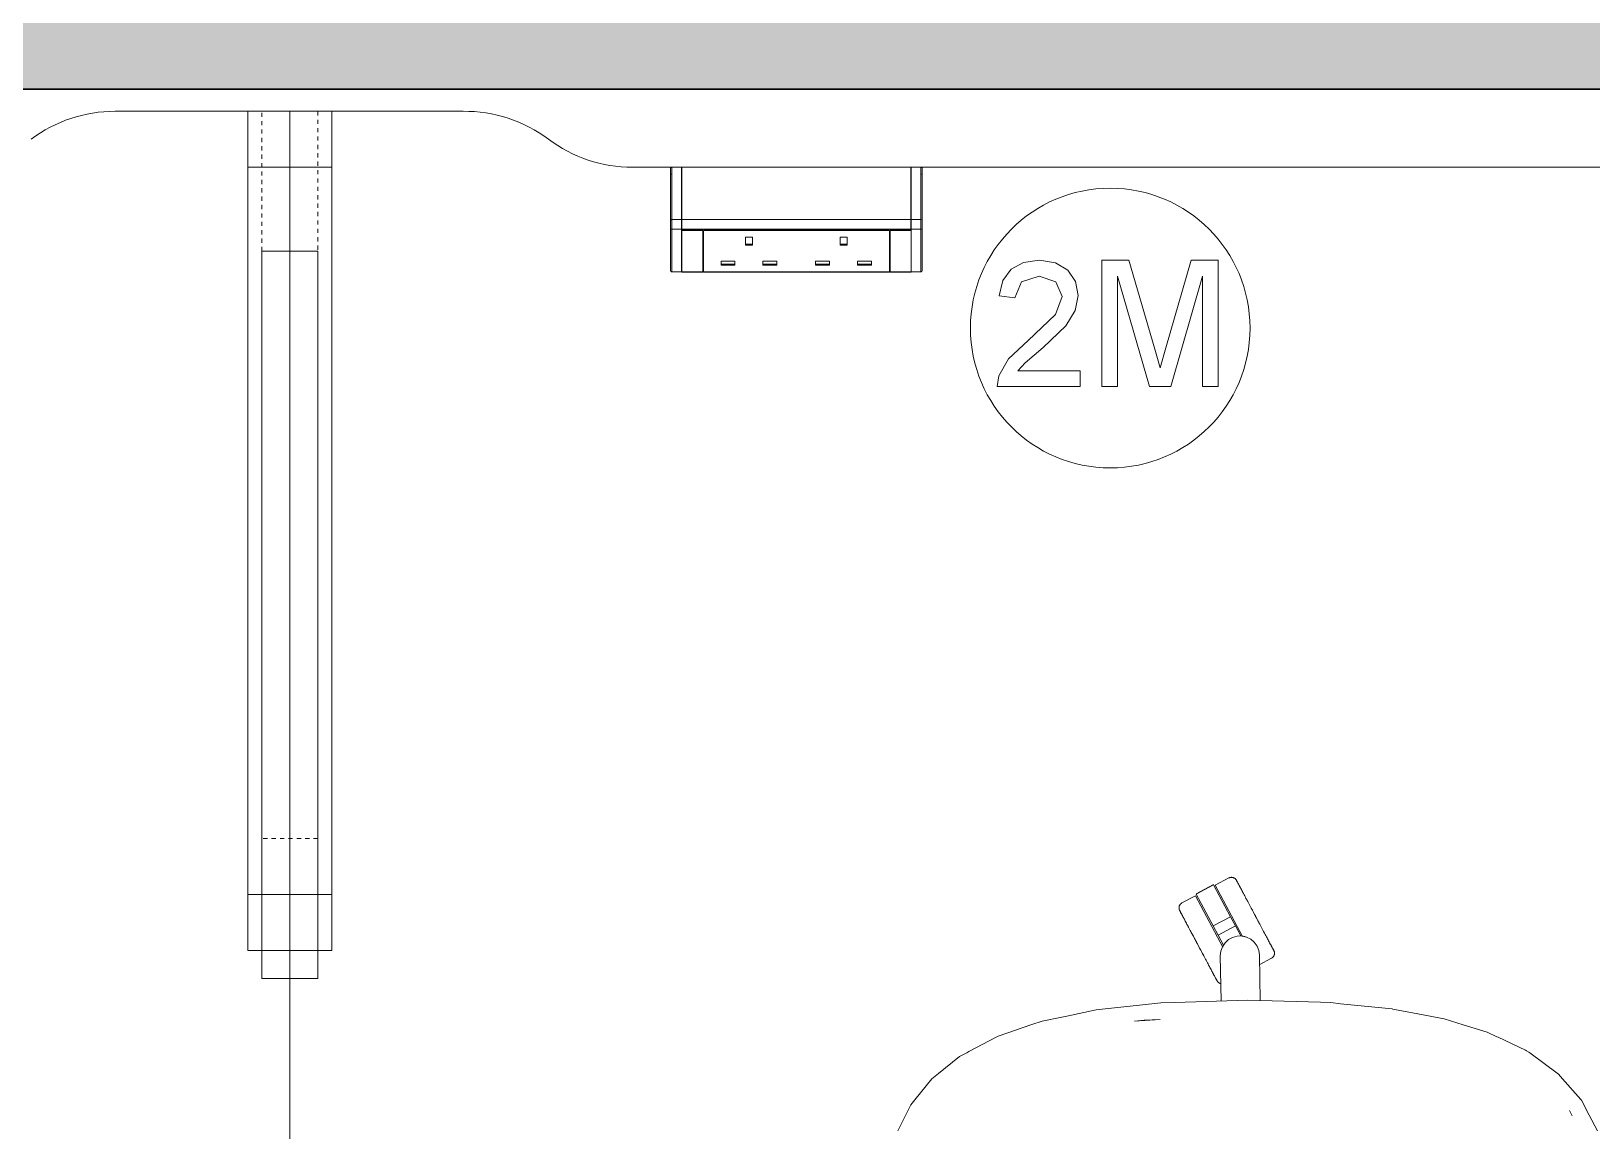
# Model space of a CAD drawing. Header units: millimetres. Extents: x 155927 to 295199, y -4084 to 97293.
# Drawn here: x 165061 to 166177, y 23488 to 24274 of the extents above; entities that cross this region are included whole.
import ezdxf

# ---------------------------------------------------------------- set-up
doc = ezdxf.new("R2010")
doc.units = ezdxf.units.MM
doc.header["$MEASUREMENT"] = 0
doc.linetypes.add('Dash', pattern=[6, 3, -3])
for name, color, linetype, lineweight in [('A-WALL-PATT', 7, 'CONTINUOUS', 9), ('G-IMPT', 8, 'CONTINUOUS', 9), ('I-FURN', 8, 'CONTINUOUS', 9), ('I-FURN-HDLN', 8, 'Dash', 9), ('I-WALL', 7, 'CONTINUOUS', 9)]:
    doc.layers.add(name, color=color, linetype=linetype, lineweight=lineweight)

msp = doc.modelspace()

# ---------------------------------------------------------------- hatches: boundary and pattern name
at = {"layer": 'A-WALL-PATT'}
msp.add_hatch(color=256, dxfattribs=at).paths.add_polyline_path([(169500.8, 24232.6), (169500.8, 24334.6), (163796.8, 24334.6), (163796.8, 24232.6), (169143.3, 24232.6)], flags=0)

# ---------------------------------------------------------------- linework, layer by layer
at = {"layer": 'G-IMPT'}
for p, q in [((165822.4, 23574.3), (165826.8, 23574.8)), ((165864.3, 23578.9), (165826.8, 23574.8)), ((165864.3, 23578.9), (165868.6, 23579.4)), ((165878.6, 23579.7), (165868.6, 23579.4)), ((165878.6, 23579.7), (165930.8, 23581.4)), ((165930.8, 23581.4), (165982.9, 23579.8)), ((165982.9, 23579.8), (165990.2, 23579.6)), ((165997.2, 23578.8), (165990.2, 23579.6)), ((166034.2, 23575), (165997.2, 23578.8)), ((166034.2, 23575), (166034.7, 23574.9)), ((166060.1, 23570.1), (166034.7, 23574.9)), ((165776.5, 23563.8), (165752.4, 23555.6)), ((165776.5, 23563.8), (165783.9, 23566.3)), ((165797.8, 23569.2), (165783.9, 23566.3)), ((165801.5, 23569.9), (165797.8, 23569.2)), ((165801.5, 23569.9), (165822.4, 23574.3)), ((165868.1, 23567.5), (165849.8, 23566.3)), ((165849.8, 23566.3), (165856.8, 23566.9)), ((165868.1, 23567.5), (165856.8, 23566.9)), ((166060.1, 23570.1), (166063.7, 23569.4)), ((166071.3, 23567.9), (166063.7, 23569.4)), ((166084.9, 23563.7), (166071.3, 23567.9)), ((166102.2, 23558.4), (166084.9, 23563.7)), ((165731.3, 23544.5), (165750.8, 23554.8)), ((165750.8, 23554.8), (165752.4, 23555.6)), ((166102.2, 23558.4), (166109, 23555.2)), ((166109.9, 23554.8), (166109, 23555.2)), ((166129.5, 23545.5), (166109.9, 23554.8)), ((165724.7, 23541), (165709.6, 23528.8)), ((165724.7, 23541), (165729.9, 23543.7)), ((165731.3, 23544.5), (165729.9, 23543.7)), ((166129.5, 23545.5), (166130.3, 23545.1)), ((166131.8, 23544.1), (166130.3, 23545.1)), ((166132.6, 23543.7), (166131.8, 23544.1)), ((166132.6, 23543.7), (166152.1, 23529.1)), ((165692.8, 23510.1), (165705, 23525.1)), ((165705, 23525.1), (165709.6, 23528.8)), ((166152.1, 23529.1), (166153.1, 23528.4)), ((166155.9, 23525.1), (166153.1, 23528.4)), ((166155.9, 23525.1), (166169, 23510.3)), ((165692.8, 23510.1), (165689.8, 23506.5)), ((166169, 23510.3), (166169.5, 23509.7)), ((166175.1, 23499.2), (166169.5, 23509.7)), ((165680.6, 23487.8), (165686.3, 23499.3)), ((165689.8, 23506.5), (165686.3, 23499.3)), ((166160.9, 23502.4), (166162.9, 23498.5)), ((166160.9, 23502.4), (166162.1, 23500.1)), ((166162.1, 23500.1), (166162.9, 23498.5)), ((166181.1, 23488), (166175.1, 23499.2))]:
    msp.add_line(p, q, dxfattribs=at)
at = {"layer": 'I-FURN'}
for p, q in [((165245.7, 24216.9), (165120.7, 24216.9)), ((165120.7, 24216.9), (165245.7, 24216.9)), ((165215.7, 23616.9), (165215.7, 24216.9)), ((165215.7, 24216.9), (165215.7, 24176.9)), ((165215.7, 24216.9), (165275.7, 24216.9)), ((165215.7, 24216.9), (165275.7, 24216.9)), ((165245.7, 23416.9), (165245.7, 24216.9)), ((165245.7, 24216.9), (165245.7, 23416.9)), ((165245.7, 24216.9), (165245.7, 23416.9)), ((165369.6, 24216.9), (165245.7, 24216.9)), ((165245.7, 24216.9), (165369.6, 24216.9)), ((165245.7, 23416.9), (165245.7, 24216.9)), ((165275.7, 24176.9), (165275.7, 24216.9)), ((165275.7, 24216.9), (165275.7, 23616.9)), ((165215.7, 24176.9), (165215.7, 23656.9)), ((165215.7, 24176.9), (165275.7, 24176.9)), ((165215.7, 24176.9), (165275.7, 24176.9)), ((165275.7, 23656.9), (165275.7, 24176.9)), ((165518.9, 24176.9), (165490.7, 24176.9)), ((165490.7, 24176.9), (165518.9, 24176.9)), ((165517.9, 24171.9), (165517.9, 24175.9)), ((165517.9, 24175.9), (165517.9, 24138.9)), ((165517.9, 24171.9), (165518.9, 24171.9)), ((165517.9, 24133.3), (165517.9, 24171.9)), ((165525.9, 24176.9), (165518.9, 24176.9)), ((165518.9, 24139.4), (165518.9, 24176.9)), ((165518.9, 24176.9), (165525.9, 24176.9)), ((165525.9, 24139.4), (165525.9, 24176.9)), ((165689.9, 24176.9), (165526, 24176.9)), ((165526, 24176.9), (165689.9, 24176.9)), ((165526, 24176.9), (165526, 24139.4)), ((165689.9, 24139.4), (165689.9, 24176.9)), ((165697, 24176.9), (165690, 24176.9)), ((165697, 24176.9), (165690, 24176.9)), ((165690, 24176.9), (165690, 24139.4)), ((166400.7, 24176.9), (165697, 24176.9)), ((165697, 24176.9), (166400.7, 24176.9)), ((165697, 24176.9), (165697, 24139.4)), ((165697, 24171.9), (165698, 24171.9)), ((165698, 24175.9), (165698, 24175.9)), ((165698, 24138.9), (165698, 24175.9)), ((165698, 24175.9), (165698, 24171.9)), ((165698, 24171.9), (165698, 24133.3)), ((165517.9, 24138.9), (165517.9, 24133.3)), ((165517.9, 24133.3), (165517.9, 24103)), ((165517.9, 24133.3), (165517.9, 24103)), ((165518.9, 24132.5), (165518.9, 24139.4)), ((165518.9, 24139.4), (165525.9, 24139.4)), ((165525.9, 24132.5), (165525.9, 24139.4)), ((165526, 24139.4), (165689.9, 24139.4)), ((165526, 24139.4), (165526, 24132.5)), ((165689.9, 24132.5), (165689.9, 24139.4)), ((165697, 24139.4), (165690, 24139.4)), ((165690, 24139.4), (165690, 24132.5)), ((165690, 24131.7), (165690, 24134.1)), ((165697, 24139.4), (165697, 24132.5)), ((165698, 24133.3), (165698, 24138.9)), ((165698, 24103), (165698, 24133.3)), ((165698, 24103), (165698, 24133.3)), ((165518.9, 24102.2), (165518.9, 24132.5)), ((165518.9, 24132.5), (165525.9, 24132.5)), ((165525.9, 24102.2), (165525.9, 24132.5)), ((165526, 24132.5), (165689.9, 24132.5)), ((165526, 24131.9), (165526, 24132.5)), ((165541, 24131.9), (165526, 24131.9)), ((165526, 24131.7), (165541, 24131.7)), ((165526, 24101.8), (165526, 24131.7)), ((165541, 24131.7), (165541, 24101.8)), ((165674.5, 24131.9), (165541.5, 24131.9)), ((165541.5, 24131.7), (165674.5, 24131.7)), ((165541.5, 24101.8), (165541.5, 24131.7)), ((165576.6, 24126.9), (165571.6, 24126.9)), ((165571.6, 24126.9), (165571.6, 24121.2)), ((165571.6, 24121.9), (165576.6, 24121.9)), ((165576.6, 24121.2), (165576.6, 24126.9)), ((165639.3, 24121.2), (165639.3, 24126.9)), ((165639.3, 24126.9), (165644.3, 24126.9)), ((165639.3, 24121.9), (165644.3, 24121.9)), ((165644.3, 24121.2), (165644.3, 24126.9)), ((165674.5, 24101.8), (165674.5, 24131.7)), ((165689.9, 24131.9), (165675, 24131.9)), ((165675, 24131.7), (165690, 24131.7)), ((165675, 24101.8), (165675, 24131.7)), ((165689.9, 24132.5), (165689.9, 24131.9)), ((165697, 24132.5), (165690, 24132.5)), ((165690, 24132.5), (165690, 24102.2)), ((165690, 24131.7), (165690, 24101.8)), ((165697, 24132.5), (165697, 24102.2)), ((165265.7, 24116.9), (165225.7, 24116.9)), ((165225.7, 24116.9), (165225.7, 23616.9)), ((165265.7, 23616.9), (165265.7, 24116.9)), ((165571.6, 24121.2), (165576.6, 24121.2)), ((165639.3, 24121.2), (165644.3, 24121.2)), ((165781.8, 24110.4), (165770.5, 24108.8)), ((165793.3, 24108.6), (165781.8, 24110.4)), ((165845.9, 24110.4), (165826.5, 24110.4)), ((165826.5, 24110.4), (165826.5, 24020)), ((165864.4, 24046.7), (165845.9, 24110.4)), ((165890.4, 24110.4), (165872.2, 24047.8)), ((165909.8, 24110.4), (165890.4, 24110.4)), ((165909.8, 24020), (165909.8, 24110.4)), ((165518.1, 24102.4), (165518.1, 24102.4)), ((165518.9, 24102), (165518.9, 24102.2)), ((165518.9, 24102.2), (165525.9, 24102.2)), ((165518.9, 24102), (165525.9, 24102)), ((165518.9, 24102), (165525.9, 24102)), ((165525.9, 24102), (165518.9, 24102)), ((165525.9, 24102), (165525.9, 24102.2)), ((165526, 24102), (165689.9, 24102)), ((165541, 24101.8), (165526, 24101.8)), ((165541.5, 24102.2), (165541, 24102.2)), ((165674.5, 24101.8), (165541.5, 24101.8)), ((165554.1, 24106.9), (165554.1, 24109.7)), ((165554.1, 24109.7), (165564.1, 24109.7)), ((165554.1, 24107.6), (165564.1, 24107.6)), ((165554.1, 24106.9), (165564.1, 24106.9)), ((165564.1, 24106.9), (165564.1, 24109.7)), ((165584.1, 24106.9), (165584.1, 24109.7)), ((165584.1, 24109.7), (165594.1, 24109.7)), ((165584.1, 24107.6), (165594.1, 24107.6)), ((165584.1, 24106.9), (165594.1, 24106.9)), ((165594.1, 24106.9), (165594.1, 24109.7)), ((165621.8, 24106.9), (165621.8, 24109.7)), ((165621.8, 24109.7), (165631.8, 24109.7)), ((165621.8, 24107.6), (165631.8, 24107.6)), ((165621.8, 24106.9), (165631.8, 24106.9)), ((165631.8, 24106.9), (165631.8, 24109.7)), ((165651.8, 24106.9), (165651.8, 24109.7)), ((165651.8, 24109.7), (165661.8, 24109.7)), ((165651.8, 24107.6), (165661.8, 24107.6)), ((165651.8, 24106.9), (165661.8, 24106.9)), ((165661.8, 24106.9), (165661.8, 24109.7)), ((165675, 24102.2), (165674.5, 24102.2)), ((165690, 24101.8), (165675, 24101.8)), ((165697, 24102.2), (165690, 24102.2)), ((165690, 24102.2), (165690, 24102)), ((165690, 24102), (165697, 24102)), ((165690, 24102), (165697, 24102)), ((165690, 24102), (165697, 24102)), ((165697, 24102.2), (165697, 24102)), ((165697.8, 24102.4), (165697.8, 24102.4)), ((165761.7, 24103.9), (165755.7, 24095.9)), ((165770.5, 24108.8), (165761.7, 24103.9)), ((165769.1, 24095), (165781.6, 24099.1)), ((165781.6, 24099.1), (165793.6, 24094.9)), ((165802.1, 24103.2), (165793.3, 24108.6)), ((165807.7, 24095.1), (165802.1, 24103.2)), ((165837.8, 24020), (165837.8, 24099.1)), ((165837.8, 24099.1), (165860.5, 24020)), ((165875.8, 24020), (165898.5, 24099.1)), ((165898.5, 24099.1), (165898.5, 24020)), ((165755.7, 24095.9), (165753, 24085)), ((165764.3, 24083.6), (165769.1, 24095)), ((165793.6, 24094.9), (165798.2, 24084.5)), ((165809.5, 24085.2), (165807.7, 24095.1)), ((165753, 24085), (165764.3, 24083.6)), ((165798.2, 24084.5), (165793.3, 24071.7)), ((165807.5, 24074.5), (165809.5, 24085.2)), ((165793.3, 24071.7), (165773.8, 24052.9)), ((165800.8, 24063.4), (165807.5, 24074.5)), ((165784.6, 24047.9), (165800.8, 24063.4)), ((165773.8, 24052.9), (165759.7, 24039.8)), ((165771.6, 24037.1), (165784.6, 24047.9)), ((165868.1, 24033.4), (165864.4, 24046.7)), ((165872.2, 24047.8), (165868.1, 24033.4)), ((165759.7, 24039.8), (165752.8, 24027.8)), ((165766.5, 24031.3), (165771.6, 24037.1)), ((165752.8, 24027.8), (165751.6, 24020)), ((165810.9, 24031.3), (165766.5, 24031.3)), ((165810.9, 24020), (165810.9, 24031.3)), ((165751.6, 24020), (165810.9, 24020)), ((165826.5, 24020), (165837.8, 24020)), ((165860.5, 24020), (165875.8, 24020)), ((165898.5, 24020), (165909.8, 24020)), ((165906.3, 23663.9), (165894, 23657.3)), ((165917.3, 23668.7), (165907.6, 23663.5)), ((165917.3, 23668.7), (165917.5, 23668.8)), ((165917.5, 23668.8), (165917.6, 23668.8)), ((165917.6, 23668.8), (165917.8, 23668.9)), ((165917.8, 23668.9), (165917.9, 23668.9)), ((165917.9, 23668.9), (165918.1, 23669)), ((165918.1, 23669), (165918.2, 23669)), ((165918.2, 23669), (165918.4, 23669.1)), ((165918.4, 23669.1), (165918.5, 23669.1)), ((165918.5, 23669.1), (165918.7, 23669.1)), ((165918.7, 23669.1), (165918.9, 23669.1)), ((165918.9, 23669.1), (165919, 23669.2)), ((165919, 23669.2), (165919.2, 23669.2)), ((165919.2, 23669.2), (165919.3, 23669.2)), ((165919.3, 23669.2), (165919.5, 23669.1)), ((165919.5, 23669.1), (165919.7, 23669.1)), ((165919.7, 23669.1), (165919.8, 23669.1)), ((165919.8, 23669.1), (165920, 23669.1)), ((165920, 23669.1), (165920.1, 23669)), ((165920.1, 23669), (165920.3, 23669)), ((165920.3, 23669), (165920.4, 23669)), ((165920.4, 23669), (165920.6, 23668.9)), ((165920.6, 23668.9), (165920.8, 23668.9)), ((165920.8, 23668.9), (165920.9, 23668.8)), ((165920.9, 23668.8), (165921, 23668.7)), ((165921, 23668.7), (165921.2, 23668.6)), ((165921.2, 23668.6), (165921.3, 23668.6)), ((165921.3, 23668.6), (165921.5, 23668.5)), ((165921.5, 23668.5), (165921.6, 23668.4)), ((165921.6, 23668.4), (165921.7, 23668.3)), ((165921.7, 23668.3), (165921.8, 23668.2)), ((165921.8, 23668.2), (165922, 23668.1)), ((165922, 23668.1), (165922.1, 23668)), ((165922.1, 23668), (165922.2, 23667.8)), ((165922.2, 23667.8), (165922.3, 23667.7)), ((165922.3, 23667.7), (165922.4, 23667.6)), ((165922.4, 23667.6), (165922.5, 23667.5)), ((165922.5, 23667.5), (165922.6, 23667.3)), ((165922.6, 23667.3), (165922.7, 23667.2)), ((165922.7, 23667.2), (165922.8, 23667.1)), ((165922.8, 23667.1), (165922.8, 23667)), ((165922.8, 23667), (165922.8, 23667)), ((165922.8, 23667), (165922.8, 23666.9)), ((165922.8, 23666.9), (165922.8, 23667)), ((165922.8, 23667), (165922.8, 23667)), ((165922.8, 23667), (165922.8, 23667)), ((165922.8, 23666.9), (165922.9, 23666.8)), ((165922.9, 23666.8), (165922.8, 23666.9)), ((165922.9, 23666.8), (165922.9, 23666.7)), ((165923, 23666.6), (165922.9, 23666.8)), ((165922.9, 23666.7), (165923, 23666.5)), ((165923.1, 23666.4), (165923, 23666.6)), ((165923, 23666.5), (165923.2, 23666.3)), ((165923.2, 23666.2), (165923.1, 23666.4)), ((165923.2, 23666.3), (165923.3, 23666)), ((165923.4, 23665.9), (165923.2, 23666.2)), ((165923.3, 23666), (165923.5, 23665.7)), ((165923.5, 23665.6), (165923.4, 23665.9)), ((165923.5, 23665.7), (165923.6, 23665.4)), ((165923.7, 23665.2), (165923.5, 23665.6)), ((165923.6, 23665.4), (165923.8, 23665)), ((165923.9, 23664.8), (165923.7, 23665.2)), ((165923.8, 23665), (165924, 23664.6)), ((165924.2, 23664.4), (165923.9, 23664.8)), ((165924, 23664.6), (165924.3, 23664.2)), ((165924.4, 23663.9), (165924.2, 23664.4)), ((165924.3, 23664.2), (165924.5, 23663.7)), ((165924.7, 23663.4), (165924.4, 23663.9)), ((165215.7, 23656.9), (165215.7, 23616.9)), ((165215.7, 23656.9), (165225.7, 23656.9)), ((165215.7, 23656.9), (165275.7, 23656.9)), ((165265.7, 23656.9), (165275.7, 23656.9)), ((165275.7, 23616.9), (165275.7, 23656.9)), ((165893.5, 23656), (165883.8, 23650.9)), ((165893.5, 23656), (165913, 23619.3)), ((165894, 23657.1), (165906.4, 23663.7)), ((165906.1, 23634.4), (165894, 23657.1)), ((165906.4, 23663.7), (165918.5, 23641)), ((165907.6, 23663.5), (165927.2, 23626.8)), ((165924.5, 23663.7), (165924.8, 23663.2)), ((165925, 23662.9), (165924.7, 23663.4)), ((165924.8, 23663.2), (165925.1, 23662.6)), ((165925.3, 23662.3), (165925, 23662.9)), ((165925.1, 23662.6), (165925.4, 23662)), ((165925.6, 23661.7), (165925.3, 23662.3)), ((165925.9, 23661.1), (165925.6, 23661.7)), ((165926.3, 23660.4), (165925.9, 23661.1)), ((165926.7, 23659.7), (165926.3, 23660.4)), ((165927, 23659), (165926.7, 23659.7)), ((165927.4, 23658.3), (165927, 23659)), ((165927.8, 23657.5), (165927.4, 23658.3)), ((165928.3, 23656.7), (165927.8, 23657.5)), ((165928.7, 23655.8), (165928.3, 23656.7)), ((165929.2, 23655), (165928.7, 23655.8)), ((165929.6, 23654.1), (165929.2, 23655)), ((165930.1, 23653.2), (165929.6, 23654.1)), ((165930.6, 23652.3), (165930.1, 23653.2)), ((165930.3, 23652.8), (165930.8, 23651.9)), ((165881.7, 23647.9), (165881.8, 23648.1)), ((165881.7, 23647.8), (165881.7, 23647.9)), ((165881.7, 23647.6), (165881.7, 23647.8)), ((165881.7, 23647.4), (165881.7, 23647.6)), ((165881.7, 23647.3), (165881.7, 23647.4)), ((165881.7, 23647.1), (165881.7, 23647.3)), ((165881.7, 23647), (165881.7, 23647.1)), ((165881.7, 23646.8), (165881.7, 23647)), ((165881.7, 23646.6), (165881.7, 23646.8)), ((165881.8, 23646.5), (165881.7, 23646.6)), ((165881.8, 23648.4), (165881.9, 23648.5)), ((165881.8, 23648.2), (165881.8, 23648.4)), ((165881.8, 23648.1), (165881.8, 23648.2)), ((165881.8, 23646.3), (165881.8, 23646.5)), ((165881.9, 23646.2), (165881.8, 23646.3)), ((165881.9, 23648.7), (165882, 23648.9)), ((165881.9, 23648.5), (165881.9, 23648.7)), ((165881.9, 23646), (165881.9, 23646.2)), ((165882, 23645.9), (165881.9, 23646)), ((165882, 23648.9), (165882.1, 23649)), ((165882, 23645.7), (165882, 23645.9)), ((165882.1, 23645.6), (165882, 23645.7)), ((165882.1, 23649.1), (165882.2, 23649.3)), ((165882.1, 23649), (165882.1, 23649.1)), ((165882.2, 23645.4), (165882.1, 23645.6)), ((165882.2, 23649.3), (165882.3, 23649.4)), ((165882.2, 23645.3), (165882.2, 23645.4)), ((165882.2, 23645.4), (165882.2, 23645.4)), ((165882.2, 23645.4), (165882.2, 23645.4)), ((165882.2, 23645.4), (165882.2, 23645.4)), ((165882.2, 23645.4), (165882.2, 23645.3)), ((165882.3, 23645.2), (165882.2, 23645.3)), ((165882.2, 23645.3), (165882.3, 23645.2)), ((165882.3, 23649.4), (165882.4, 23649.6)), ((165882.4, 23645), (165882.3, 23645.2)), ((165882.3, 23645.2), (165882.3, 23645.1)), ((165882.3, 23645.1), (165882.4, 23644.9)), ((165882.4, 23649.6), (165882.5, 23649.7)), ((165882.5, 23644.8), (165882.4, 23645)), ((165882.4, 23644.9), (165882.5, 23644.7)), ((165882.5, 23649.7), (165882.6, 23649.8)), ((165882.6, 23644.6), (165882.5, 23644.8)), ((165882.5, 23644.7), (165882.7, 23644.4)), ((165882.6, 23649.8), (165882.7, 23649.9)), ((165882.8, 23644.3), (165882.6, 23644.6)), ((165882.7, 23649.9), (165882.8, 23650.1)), ((165882.7, 23644.4), (165882.8, 23644.1)), ((165882.8, 23650.1), (165882.9, 23650.2)), ((165882.9, 23644), (165882.8, 23644.3)), ((165882.8, 23644.1), (165883, 23643.8)), ((165882.9, 23650.2), (165883, 23650.3)), ((165883.1, 23643.6), (165882.9, 23644)), ((165883, 23650.3), (165883.1, 23650.4)), ((165883, 23643.8), (165883.2, 23643.4)), ((165883.1, 23650.4), (165883.2, 23650.5)), ((165883.3, 23643.2), (165883.1, 23643.6)), ((165883.2, 23650.5), (165883.4, 23650.6)), ((165883.2, 23643.4), (165883.4, 23643)), ((165883.6, 23642.8), (165883.3, 23643.2)), ((165883.4, 23650.6), (165883.5, 23650.7)), ((165883.4, 23643), (165883.7, 23642.6)), ((165883.5, 23650.7), (165883.6, 23650.8)), ((165883.6, 23650.8), (165883.8, 23650.9)), ((165883.8, 23642.3), (165883.6, 23642.8)), ((165883.7, 23642.6), (165883.9, 23642.1)), ((165883.8, 23650.9), (165883.8, 23650.9)), ((165884.1, 23641.8), (165883.8, 23642.3)), ((165883.9, 23642.1), (165884.2, 23641.6)), ((165884.4, 23641.3), (165884.1, 23641.8)), ((165884.2, 23641.6), (165884.5, 23641)), ((165931.1, 23651.4), (165930.6, 23652.3)), ((165930.8, 23651.9), (165931.3, 23651)), ((165931.6, 23650.5), (165931.1, 23651.4)), ((165931.3, 23651), (165931.8, 23650)), ((165932.1, 23649.5), (165931.6, 23650.5)), ((165931.8, 23650), (165932.3, 23649.1)), ((165932.6, 23648.6), (165932.1, 23649.5)), ((165932.3, 23649.1), (165932.8, 23648.1)), ((165933.1, 23647.6), (165932.6, 23648.6)), ((165932.8, 23648.1), (165933.3, 23647.1)), ((165933.6, 23646.6), (165933.1, 23647.6)), ((165933.3, 23647.1), (165933.9, 23646.2)), ((165934.2, 23645.6), (165933.6, 23646.6)), ((165933.9, 23646.2), (165934.4, 23645.2)), ((165934.7, 23644.6), (165934.2, 23645.6)), ((165934.4, 23645.2), (165934.9, 23644.2)), ((165935.2, 23643.6), (165934.7, 23644.6)), ((165934.9, 23644.2), (165935.5, 23643.2)), ((165935.7, 23642.6), (165935.2, 23643.6)), ((165935.5, 23643.2), (165936, 23642.2)), ((165936.3, 23641.6), (165935.7, 23642.6)), ((165936, 23642.2), (165936.5, 23641.1)), ((165936.8, 23640.6), (165936.3, 23641.6)), ((165884.7, 23640.7), (165884.4, 23641.3)), ((165884.5, 23641), (165884.8, 23640.4)), ((165884.8, 23640.4), (165885.1, 23639.8)), ((165885.1, 23639.8), (165885.5, 23639.2)), ((165885.5, 23639.2), (165885.8, 23638.5)), ((165885.8, 23638.5), (165886.2, 23637.8)), ((165886.2, 23637.8), (165886.6, 23637.1)), ((165886.6, 23637.1), (165887, 23636.3)), ((165887, 23636.3), (165887.4, 23635.5)), ((165887.4, 23635.5), (165887.9, 23634.7)), ((165887.9, 23634.7), (165888.3, 23633.9)), ((165888.5, 23633.4), (165888.1, 23634.3)), ((165888.3, 23633.9), (165888.8, 23633)), ((165889, 23632.5), (165888.5, 23633.4)), ((165888.8, 23633), (165889.2, 23632.1)), ((165889.5, 23631.7), (165889, 23632.5)), ((165889.2, 23632.1), (165889.7, 23631.2)), ((165890, 23630.7), (165889.5, 23631.7)), ((165889.7, 23631.2), (165890.2, 23630.3)), ((165890.5, 23629.8), (165890, 23630.7)), ((165890.2, 23630.3), (165890.7, 23629.4)), ((165906.1, 23634.4), (165918.5, 23641)), ((165909.6, 23627.8), (165906.1, 23634.4)), ((165909.6, 23627.8), (165922, 23634.4)), ((165918.5, 23641), (165922, 23634.4)), ((165922, 23634.4), (165925.8, 23627.2)), ((165936.5, 23641.1), (165937.1, 23640.1)), ((165937.3, 23639.6), (165936.8, 23640.6)), ((165937.1, 23640.1), (165937.6, 23639.1)), ((165937.9, 23638.6), (165937.3, 23639.6)), ((165937.6, 23639.1), (165938.1, 23638.1)), ((165938.4, 23637.6), (165937.9, 23638.6)), ((165938.1, 23638.1), (165938.7, 23637.2)), ((165938.9, 23636.6), (165938.4, 23637.6)), ((165938.7, 23637.2), (165939.2, 23636.2)), ((165939.5, 23635.6), (165938.9, 23636.6)), ((165939.2, 23636.2), (165939.7, 23635.2)), ((165940, 23634.7), (165939.5, 23635.6)), ((165939.7, 23635.2), (165940.2, 23634.2)), ((165940.5, 23633.7), (165940, 23634.7)), ((165940.2, 23634.2), (165940.7, 23633.3)), ((165941, 23632.8), (165940.5, 23633.7)), ((165940.7, 23633.3), (165941.2, 23632.3)), ((165941.5, 23631.8), (165941, 23632.8)), ((165941.2, 23632.3), (165941.7, 23631.4)), ((165942, 23630.9), (165941.5, 23631.8)), ((165941.7, 23631.4), (165942.2, 23630.5)), ((165942.4, 23630), (165942, 23630.9)), ((165942.2, 23630.5), (165942.7, 23629.6)), ((165890.9, 23628.9), (165890.5, 23629.8)), ((165890.7, 23629.4), (165891.2, 23628.4)), ((165891.5, 23627.9), (165890.9, 23628.9)), ((165891.2, 23628.4), (165891.7, 23627.5)), ((165892, 23627), (165891.5, 23627.9)), ((165891.7, 23627.5), (165892.2, 23626.5)), ((165892.5, 23626), (165892, 23627)), ((165892.2, 23626.5), (165892.7, 23625.5)), ((165893, 23625), (165892.5, 23626)), ((165892.7, 23625.5), (165893.3, 23624.6)), ((165893.5, 23624), (165893, 23625)), ((165893.3, 23624.6), (165893.8, 23623.6)), ((165894.1, 23623), (165893.5, 23624)), ((165893.8, 23623.6), (165894.3, 23622.6)), ((165894.6, 23622), (165894.1, 23623)), ((165894.3, 23622.6), (165894.8, 23621.6)), ((165895.1, 23621), (165894.6, 23622)), ((165894.8, 23621.6), (165895.4, 23620.6)), ((165895.7, 23620), (165895.1, 23621)), ((165895.4, 23620.6), (165895.9, 23619.6)), ((165896.2, 23619), (165895.7, 23620)), ((165895.9, 23619.6), (165896.4, 23618.5)), ((165913.4, 23620.7), (165909.6, 23627.8)), ((165911.6, 23616.3), (165912.7, 23619.5)), ((165912.7, 23619.5), (165914.6, 23622.3)), ((165914.6, 23622.3), (165917.1, 23624.6)), ((165917.1, 23624.6), (165920, 23626.2)), ((165920, 23626.2), (165923.3, 23627.1)), ((165923.3, 23627.1), (165926.7, 23627.2)), ((165926.7, 23627.2), (165930, 23626.4)), ((165930, 23626.4), (165933, 23624.9)), ((165933, 23624.9), (165935.5, 23622.7)), ((165935.5, 23622.7), (165937.5, 23620)), ((165937.5, 23620), (165938.7, 23616.8)), ((165942.9, 23629.2), (165942.4, 23630)), ((165942.7, 23629.6), (165943.1, 23628.8)), ((165943.4, 23628.3), (165942.9, 23629.2)), ((165943.1, 23628.8), (165943.6, 23627.9)), ((165943.8, 23627.5), (165943.4, 23628.3)), ((165944.2, 23626.7), (165943.8, 23627.5)), ((165944.7, 23625.9), (165944.2, 23626.7)), ((165945.1, 23625.1), (165944.7, 23625.9)), ((165945.5, 23624.4), (165945.1, 23625.1)), ((165945.8, 23623.7), (165945.5, 23624.4)), ((165946.2, 23623), (165945.8, 23623.7)), ((165946.5, 23622.3), (165946.2, 23623)), ((165946.9, 23621.7), (165946.5, 23622.3)), ((165947.2, 23621.1), (165946.9, 23621.7)), ((165947, 23621.4), (165947.3, 23620.9)), ((165947.5, 23620.6), (165947.2, 23621.1)), ((165947.3, 23620.9), (165947.6, 23620.3)), ((165947.7, 23620.1), (165947.5, 23620.6)), ((165947.6, 23620.3), (165947.9, 23619.8)), ((165948, 23619.6), (165947.7, 23620.1)), ((165947.9, 23619.8), (165948.1, 23619.4)), ((165948.2, 23619.1), (165948, 23619.6)), ((165948.1, 23619.4), (165948.3, 23618.9)), ((165215.7, 23616.9), (165225.7, 23616.9)), ((165275.7, 23616.9), (165215.7, 23616.9)), ((165225.7, 23616.9), (165225.7, 23596.9)), ((165265.7, 23616.9), (165275.7, 23616.9)), ((165265.7, 23596.9), (165265.7, 23616.9)), ((165896.7, 23618), (165896.2, 23619)), ((165896.4, 23618.5), (165897, 23617.5)), ((165897.3, 23617), (165896.7, 23618)), ((165897, 23617.5), (165897.5, 23616.5)), ((165897.8, 23616), (165897.3, 23617)), ((165897.5, 23616.5), (165898, 23615.6)), ((165898.3, 23615), (165897.8, 23616)), ((165898, 23615.6), (165898.6, 23614.6)), ((165898.8, 23614), (165898.3, 23615)), ((165898.6, 23614.6), (165899.1, 23613.6)), ((165899.4, 23613.1), (165898.8, 23614)), ((165899.1, 23613.6), (165899.6, 23612.6)), ((165899.9, 23612.1), (165899.4, 23613.1)), ((165899.6, 23612.6), (165900.1, 23611.7)), ((165900.4, 23611.2), (165899.9, 23612.1)), ((165900.1, 23611.7), (165900.6, 23610.7)), ((165900.9, 23610.2), (165900.4, 23611.2)), ((165900.6, 23610.7), (165901.1, 23609.8)), ((165901.3, 23609.3), (165900.9, 23610.2)), ((165901.1, 23609.8), (165901.6, 23608.9)), ((165901.6, 23608.9), (165902, 23608)), ((165902, 23608), (165902.5, 23607.2)), ((165911.2, 23613), (165911.6, 23616.3)), ((165911.8, 23580.8), (165911.2, 23613)), ((165938.7, 23616.8), (165939.2, 23613.5)), ((165939, 23606.6), (165947.8, 23611.3)), ((165939.2, 23613.5), (165939.8, 23581.1)), ((165947.9, 23611.3), (165947.8, 23611.3)), ((165948, 23611.4), (165947.9, 23611.3)), ((165948.2, 23611.5), (165948, 23611.4)), ((165948.4, 23618.7), (165948.2, 23619.1)), ((165948.3, 23611.6), (165948.2, 23611.5)), ((165948.3, 23618.9), (165948.5, 23618.6)), ((165948.4, 23611.7), (165948.3, 23611.6)), ((165948.6, 23618.4), (165948.4, 23618.7)), ((165948.5, 23611.8), (165948.4, 23611.7)), ((165948.5, 23618.6), (165948.7, 23618.2)), ((165948.7, 23611.9), (165948.5, 23611.8)), ((165948.8, 23618), (165948.6, 23618.4)), ((165948.7, 23618.2), (165948.9, 23617.9)), ((165948.8, 23612), (165948.7, 23611.9)), ((165949, 23617.7), (165948.8, 23618)), ((165948.9, 23612.1), (165948.8, 23612)), ((165948.9, 23617.9), (165949, 23617.6)), ((165949, 23612.2), (165948.9, 23612.1)), ((165949.1, 23617.5), (165949, 23617.7)), ((165949, 23617.6), (165949.2, 23617.4)), ((165949.1, 23612.3), (165949, 23612.2)), ((165949.2, 23617.2), (165949.1, 23617.5)), ((165949.2, 23612.5), (165949.1, 23612.3)), ((165949.2, 23617.4), (165949.3, 23617.2)), ((165949.3, 23617.1), (165949.2, 23617.2)), ((165949.3, 23612.6), (165949.2, 23612.5)), ((165949.3, 23617.2), (165949.4, 23617)), ((165949.4, 23616.9), (165949.3, 23617.1)), ((165949.4, 23612.7), (165949.3, 23612.6)), ((165949.4, 23617), (165949.4, 23616.9)), ((165949.4, 23616.9), (165949.5, 23616.8)), ((165949.5, 23616.8), (165949.4, 23616.9)), ((165949.5, 23612.9), (165949.4, 23612.7)), ((165949.5, 23616.8), (165949.5, 23616.7)), ((165949.5, 23616.7), (165949.5, 23616.8)), ((165949.5, 23616.8), (165949.5, 23616.8)), ((165949.5, 23616.7), (165949.6, 23616.6)), ((165949.5, 23616.7), (165949.5, 23616.7)), ((165949.6, 23613.2), (165949.5, 23613)), ((165949.5, 23613), (165949.5, 23612.9)), ((165949.6, 23616.6), (165949.6, 23616.5)), ((165949.6, 23616.5), (165949.7, 23616.3)), ((165949.7, 23613.3), (165949.6, 23613.2)), ((165949.7, 23616.3), (165949.8, 23616.2)), ((165949.8, 23613.6), (165949.7, 23613.5)), ((165949.7, 23613.5), (165949.7, 23613.3)), ((165949.8, 23616.2), (165949.8, 23616)), ((165949.8, 23616), (165949.9, 23615.8)), ((165949.9, 23613.9), (165949.8, 23613.8)), ((165949.8, 23613.8), (165949.8, 23613.6)), ((165949.9, 23615.8), (165949.9, 23615.7)), ((165949.9, 23615.7), (165949.9, 23615.5)), ((165949.9, 23615.5), (165949.9, 23615.4)), ((165949.9, 23615.4), (165950, 23615.2)), ((165950, 23614.4), (165949.9, 23614.2)), ((165949.9, 23614.2), (165949.9, 23614.1)), ((165949.9, 23614.1), (165949.9, 23613.9)), ((165950, 23615.2), (165950, 23615)), ((165950, 23615), (165950, 23614.9)), ((165950, 23614.9), (165950, 23614.7)), ((165950, 23614.7), (165950, 23614.6)), ((165950, 23614.6), (165950, 23614.4)), ((165225.7, 23596.9), (165265.7, 23596.9)), ((165902.5, 23607.2), (165902.9, 23606.3)), ((165902.9, 23606.3), (165903.4, 23605.5)), ((165903.4, 23605.5), (165903.8, 23604.7)), ((165903.8, 23604.7), (165904.2, 23603.9)), ((165904.2, 23603.9), (165904.6, 23603.2)), ((165904.6, 23603.2), (165905, 23602.4)), ((165905, 23602.4), (165905.4, 23601.7)), ((165905.4, 23601.7), (165905.7, 23601.1)), ((165905.7, 23601.1), (165906.1, 23600.5)), ((165906.1, 23600.5), (165906.4, 23599.9)), ((165906.6, 23599.5), (165906.2, 23600.1)), ((165906.4, 23599.9), (165906.7, 23599.3)), ((165906.8, 23599), (165906.6, 23599.5)), ((165906.7, 23599.3), (165907, 23598.7)), ((165907.1, 23598.5), (165906.8, 23599)), ((165907, 23598.7), (165907.2, 23598.2)), ((165907.4, 23598), (165907.1, 23598.5)), ((165907.2, 23598.2), (165907.5, 23597.8)), ((165907.6, 23597.5), (165907.4, 23598)), ((165907.5, 23597.8), (165907.7, 23597.3)), ((165907.8, 23597.1), (165907.6, 23597.5)), ((165907.7, 23597.3), (165907.9, 23597)), ((165908, 23596.8), (165907.8, 23597.1)), ((165907.9, 23597), (165908.1, 23596.6)), ((165908.2, 23596.4), (165908, 23596.8)), ((165908.1, 23596.6), (165908.3, 23596.3)), ((165908.4, 23596.1), (165908.2, 23596.4)), ((165908.3, 23596.3), (165908.4, 23596)), ((165908.5, 23595.9), (165908.4, 23596.1)), ((165908.4, 23596), (165908.6, 23595.8)), ((165908.6, 23595.6), (165908.5, 23595.9)), ((165908.6, 23595.8), (165908.7, 23595.6)), ((165908.7, 23595.5), (165908.6, 23595.6)), ((165908.7, 23595.6), (165908.8, 23595.4)), ((165908.8, 23595.3), (165908.7, 23595.5)), ((165908.8, 23595.4), (165908.8, 23595.3)), ((165908.8, 23595.2), (165908.8, 23595.3)), ((165908.8, 23595.3), (165908.9, 23595.2)), ((165908.9, 23595.2), (165908.8, 23595.2)), ((165908.9, 23595.1), (165908.9, 23595.2)), ((165908.9, 23595.2), (165908.9, 23595.2)), ((165908.9, 23595.2), (165908.9, 23595.1)), ((165909, 23595), (165908.9, 23595.1)), ((165908.9, 23595.1), (165908.9, 23595.1)), ((165909.1, 23594.8), (165909, 23595)), ((165909.2, 23594.7), (165909.1, 23594.8)), ((165909.3, 23594.6), (165909.2, 23594.7)), ((165909.4, 23594.4), (165909.3, 23594.6)), ((165909.5, 23594.3), (165909.4, 23594.4)), ((165909.6, 23594.2), (165909.5, 23594.3)), ((165909.7, 23594.1), (165909.6, 23594.2)), ((165909.8, 23594), (165909.7, 23594.1)), ((165909.9, 23593.9), (165909.8, 23594)), ((165910.1, 23593.8), (165909.9, 23593.9)), ((165910.2, 23593.7), (165910.1, 23593.8)), ((165910.3, 23593.6), (165910.2, 23593.7)), ((165910.5, 23593.5), (165910.3, 23593.6)), ((165910.6, 23593.4), (165910.5, 23593.5)), ((165910.8, 23593.4), (165910.6, 23593.4)), ((165910.9, 23593.3), (165910.8, 23593.4)), ((165911.1, 23593.3), (165910.9, 23593.3)), ((165911.2, 23593.2), (165911.1, 23593.3)), ((165911.4, 23593.2), (165911.2, 23593.2)), ((165911.5, 23593.1), (165911.4, 23593.2))]:
    msp.add_line(p, q, dxfattribs=at)
at = {"layer": 'I-FURN', "flags": 128}
for points in [[(165517.9, 24175.9), (165517.9, 24175.9), (165517.9, 24176), (165517.9, 24176), (165517.9, 24176.1), (165517.9, 24176.1), (165517.9, 24176.1), (165517.9, 24176.2), (165517.9, 24176.2), (165518, 24176.2), (165518, 24176.3), (165518, 24176.3), (165518, 24176.4), (165518, 24176.4), (165518, 24176.4), (165518.1, 24176.5), (165518.1, 24176.5), (165518.1, 24176.5), (165518.1, 24176.6), (165518.2, 24176.6), (165518.2, 24176.6), (165518.2, 24176.6), (165518.3, 24176.7), (165518.3, 24176.7), (165518.3, 24176.7), (165518.4, 24176.7), (165518.4, 24176.8), (165518.4, 24176.8), (165518.5, 24176.8), (165518.5, 24176.8), (165518.5, 24176.8), (165518.6, 24176.8), (165518.6, 24176.9), (165518.6, 24176.9), (165518.7, 24176.9), (165518.7, 24176.9), (165518.8, 24176.9), (165518.8, 24176.9), (165518.8, 24176.9), (165518.9, 24176.9), (165518.9, 24176.9)], [(165517.9, 24171.9), (165517.9, 24172.1), (165517.9, 24172.2), (165517.9, 24172.4), (165517.9, 24172.5), (165517.9, 24172.7), (165517.9, 24172.8), (165517.9, 24173), (165517.9, 24173.2), (165517.9, 24173.3), (165517.9, 24173.5), (165517.9, 24173.6), (165517.9, 24173.7), (165517.9, 24173.9), (165517.9, 24174), (165517.9, 24174.2), (165517.9, 24174.3), (165517.9, 24174.4), (165517.9, 24174.5), (165517.9, 24174.6), (165517.9, 24174.8), (165517.9, 24174.9), (165517.9, 24175), (165517.9, 24175.1), (165517.9, 24175.2), (165517.9, 24175.3), (165517.9, 24175.3), (165517.9, 24175.4), (165517.9, 24175.5), (165517.9, 24175.6), (165517.9, 24175.6), (165517.9, 24175.7), (165517.9, 24175.7), (165517.9, 24175.8), (165517.9, 24175.8), (165517.9, 24175.8), (165517.9, 24175.9), (165517.9, 24175.9), (165517.9, 24175.9), (165517.9, 24175.9)], [(165517.9, 24175.9), (165517.9, 24175.9), (165517.9, 24175.9)], [(165517.9, 24175.9), (165517.9, 24175.6), (165517.9, 24175.2), (165517.9, 24174.6), (165517.9, 24174), (165517.9, 24173.1), (165517.9, 24172.2), (165517.9, 24171.1), (165517.9, 24169.9), (165517.9, 24168.6), (165517.9, 24167.1), (165517.9, 24165.5), (165517.9, 24163.8), (165517.9, 24162), (165517.9, 24160.1), (165517.9, 24158), (165517.9, 24155.9), (165517.9, 24153.6), (165517.9, 24151.3), (165517.9, 24148.8), (165517.9, 24146.3), (165517.9, 24143.6), (165517.9, 24140.9), (165517.9, 24138.9)], [(165697, 24176.9), (165697.1, 24176.9), (165697.1, 24176.9), (165697.1, 24176.9), (165697.2, 24176.9), (165697.2, 24176.9), (165697.3, 24176.9), (165697.3, 24176.9), (165697.3, 24176.8), (165697.4, 24176.8), (165697.4, 24176.8), (165697.4, 24176.8), (165697.5, 24176.8), (165697.5, 24176.8), (165697.5, 24176.7), (165697.6, 24176.7), (165697.6, 24176.7), (165697.6, 24176.7), (165697.7, 24176.6), (165697.7, 24176.6), (165697.7, 24176.6), (165697.8, 24176.6), (165697.8, 24176.5), (165697.8, 24176.5), (165697.8, 24176.5), (165697.9, 24176.4), (165697.9, 24176.4), (165697.9, 24176.4), (165697.9, 24176.3), (165697.9, 24176.3), (165697.9, 24176.3), (165698, 24176.2), (165698, 24176.2), (165698, 24176.1), (165698, 24176.1), (165698, 24176.1), (165698, 24176), (165698, 24176), (165698, 24175.9), (165698, 24175.9), (165698, 24175.9)], [(165698, 24138.9), (165698, 24141.6), (165698, 24144.3), (165698, 24147), (165698, 24149.5), (165698, 24151.9), (165698, 24154.2), (165698, 24156.5), (165698, 24158.6), (165698, 24160.6), (165698, 24162.5), (165698, 24164.3), (165698, 24166), (165698, 24167.5), (165698, 24168.9), (165698, 24170.2), (165698, 24171.4), (165698, 24172.5), (165698, 24173.4), (165698, 24174.2), (165698, 24174.8), (165698, 24175.3), (165698, 24175.7), (165698, 24175.9)], [(165698, 24175.9), (165698, 24175.9), (165698, 24175.9), (165698, 24175.9), (165698, 24175.8), (165698, 24175.8), (165698, 24175.8), (165698, 24175.7), (165698, 24175.7), (165698, 24175.6), (165698, 24175.6), (165698, 24175.5), (165698, 24175.4), (165698, 24175.4), (165698, 24175.3), (165698, 24175.2), (165698, 24175.1), (165698, 24175), (165698, 24174.9), (165698, 24174.8), (165698, 24174.7), (165698, 24174.6), (165698, 24174.4), (165698, 24174.3), (165698, 24174.2), (165698, 24174.1), (165698, 24173.9), (165698, 24173.8), (165698, 24173.6), (165698, 24173.5), (165698, 24173.3), (165698, 24173.2), (165698, 24173), (165698, 24172.9), (165698, 24172.7), (165698, 24172.6), (165698, 24172.4), (165698, 24172.3), (165698, 24172.1), (165698, 24171.9), (165698, 24171.9)], [(165517.9, 24138.9), (165517.9, 24138.7), (165517.9, 24138.6), (165517.9, 24138.4), (165517.9, 24138.3), (165517.9, 24138.2), (165517.9, 24138), (165517.9, 24137.9), (165517.9, 24137.7), (165517.9, 24137.6), (165517.9, 24137.4), (165517.9, 24137.2), (165517.9, 24137.1), (165517.9, 24136.9), (165517.9, 24136.8), (165517.9, 24136.6), (165517.9, 24136.4), (165517.9, 24136.3), (165517.9, 24136.1), (165517.9, 24136), (165517.9, 24135.8), (165517.9, 24135.7), (165517.9, 24135.5), (165517.9, 24135.3), (165517.9, 24135.2), (165517.9, 24135), (165517.9, 24134.9), (165517.9, 24134.8), (165517.9, 24134.6), (165517.9, 24134.5), (165517.9, 24134.3), (165517.9, 24134.2), (165517.9, 24134.1), (165517.9, 24134), (165517.9, 24133.8), (165517.9, 24133.7), (165517.9, 24133.6), (165517.9, 24133.5), (165517.9, 24133.4), (165517.9, 24133.3)], [(165698, 24133.3), (165698, 24133.4), (165698, 24133.5), (165698, 24133.6), (165698, 24133.7), (165698, 24133.8), (165698, 24134), (165698, 24134.1), (165698, 24134.2), (165698, 24134.3), (165698, 24134.5), (165698, 24134.6), (165698, 24134.8), (165698, 24134.9), (165698, 24135), (165698, 24135.2), (165698, 24135.3), (165698, 24135.5), (165698, 24135.7), (165698, 24135.8), (165698, 24136), (165698, 24136.1), (165698, 24136.3), (165698, 24136.4), (165698, 24136.6), (165698, 24136.8), (165698, 24136.9), (165698, 24137.1), (165698, 24137.2), (165698, 24137.4), (165698, 24137.6), (165698, 24137.7), (165698, 24137.9), (165698, 24138), (165698, 24138.2), (165698, 24138.3), (165698, 24138.4), (165698, 24138.6), (165698, 24138.7), (165698, 24138.9)], [(165518.9, 24102), (165518.9, 24102), (165518.8, 24102), (165518.8, 24102.1), (165518.7, 24102.1), (165518.7, 24102.1), (165518.7, 24102.1), (165518.6, 24102.1), (165518.6, 24102.1), (165518.5, 24102.1), (165518.5, 24102.1), (165518.5, 24102.1), (165518.4, 24102.2), (165518.4, 24102.2)], [(165697.5, 24102.2), (165697.5, 24102.2), (165697.5, 24102.1), (165697.4, 24102.1), (165697.4, 24102.1), (165697.3, 24102.1), (165697.3, 24102.1), (165697.3, 24102.1), (165697.2, 24102.1), (165697.2, 24102.1), (165697.1, 24102.1), (165697.1, 24102), (165697.1, 24102), (165697, 24102), (165697, 24102)]]:
    msp.add_lwpolyline(points, dxfattribs=at)
at = {"layer": 'I-FURN'}
for centre, radius, start, end in [((165120.7, 24116.9), 100, 90, 126.8699), ((165120.7, 24116.9), 100, 90, 126.8699), ((165370.7, 24116.9), 100, 53.1301, 90.6256), ((165370.7, 24116.9), 100, 53.1301, 90.6256), ((165490.7, 24276.9), 100, 233.1301, 270), ((165490.7, 24276.9), 100, 233.1301, 270), ((165832.5, 24061.9), 100, 0, 180), ((165832.5, 24061.9), 100, 180, 0), ((165925.2, 23613.4), 13.8, 72.664, 77.6527)]:
    msp.add_arc(centre, radius, start, end, dxfattribs=at)
for centre, major_axis, ratio, start_param, end_param in [((165518.9, 24175.9), (1, 0), 0.998113, 1.570796, 3.141593), ((165697, 24175.9), (1, 0), 0.998113, 0, 1.570796), ((165518.9, 24138.9), (1, 0), 0.56467, 1.570796, 3.141593), ((165518.9, 24133.3), (1, 0), 0.819152, 3.141593, 4.712389), ((165697, 24138.9), (1, 0), 0.56467, 0, 1.570796), ((165697, 24133.3), (1, 0), 0.819152, 4.712389, 6.283185), ((165518.9, 24103), (-1, 0), 0.819152, 0, 1.570796), ((165697, 24103), (1, 0), 0.819152, 4.712389, 6.283185)]:
    msp.add_ellipse(centre, major_axis=major_axis, ratio=ratio, start_param=start_param, end_param=end_param, dxfattribs=at)
msp.add_open_spline([(165927.6, 23627), (165928, 23627), (165928.4, 23626.9), (165928.9, 23626.7)], degree=3, dxfattribs=at)
at = {"layer": 'I-FURN-HDLN'}
for p, q in [((165225.7, 24216.9), (165265.7, 24216.9)), ((165225.7, 23696.9), (165225.7, 24216.9)), ((165265.7, 24216.9), (165265.7, 23696.9)), ((165265.7, 23696.9), (165225.7, 23696.9))]:
    msp.add_line(p, q, dxfattribs=at)
at = {"layer": 'I-WALL', "lineweight": 30}
msp.add_line((163796.8, 24232.6), (169500.8, 24232.6), dxfattribs=at)

doc.saveas('drawing.dxf')
